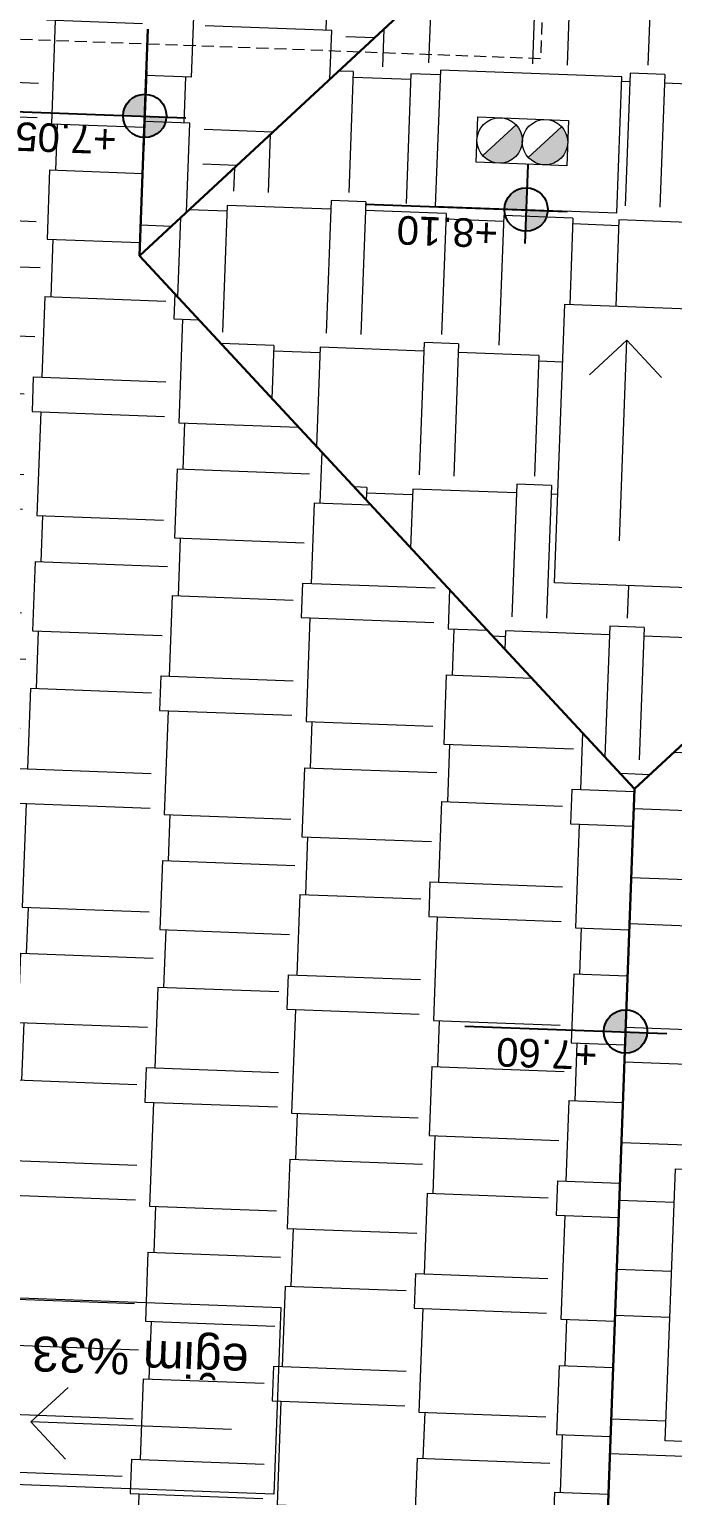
# Model space of a CAD drawing. Header units: centimetres. Extents: x 63871 to 181827, y -95930 to 42199.
# Drawn here: x 171198.5 to 171411, y 33138.8 to 33623.5 of the extents above; entities that cross this region are included whole.
import ezdxf

# ---------------------------------------------------------------- set-up
doc = ezdxf.new("R2010")
doc.units = ezdxf.units.CM
doc.linetypes.add('11-021_500-SatisOfisi_220512$0${ Diamond }', pattern=[12, 4, -2, 2, 2, -2])
for name, color, linetype, lineweight in [('A-AREA-IDEN', 7, 'Continuous', 9), ('A-DOOR', 31, 'Continuous', 9), ('A-FLOR-HRAL', 11, 'Continuous', 9), ('A-WALL', 12, 'Continuous', 50), ('ARM_Pen_No__252', 8, 'Continuous', 18), ('Baca', 82, 'Continuous', 9), ('İz DÜŞÜMÜ', 7, '11-021_500-SatisOfisi_220512$0${ Diamond }', 18), ('OLUK', 222, 'Continuous', 15), ('tefriş', 21, 'Continuous', 20), ('trama', 255, 'Continuous', 9), ('Çatı', 144, 'Continuous', 30)]:
    doc.layers.add(name, color=color, linetype=linetype, lineweight=lineweight)
doc.layers.add('KOT', color=171, linetype='Continuous')
doc.styles.add('Arial', font='Arial.ttf', dxfattribs={"height": 250})
doc.styles.add('Arial_1', font='Arial.ttf', dxfattribs={"height": 300})
pattern_1 = [(270, (-196861.627, -36377.483), (45.72, -97.155), [22.86, -19.05, 26.67, -11.43, 34.29, -15.24]), (270, (-196859.72, -36400.343), (45.72, -97.155), [19.05, -72.39, 15.24, -22.86]), (270, (-196864.484, -36446.063), (45.72, -97.155), [11.43, -118.11]), (0, (-196861.627, -36377.483), (45.72, 32.385), [43.815, -139.065]), (0, (-196861.627, -36400.343), (45.72, 32.385), [42.8625, -140.0175]), (0, (-196861.627, -36419.393), (45.72, 32.385), [40.005, -142.875]), (0, (-196864.484, -36446.063), (45.72, 32.385), [43.815, -139.065]), (0, (-196864.484, -36457.493), (45.72, 32.385), [43.815, -139.065]), (0, (-196861.627, -36491.783), (45.72, 32.385), [41.91, -140.97])]

# ---------------------------------------------------------------- blocks, each defined once
blk = doc.blocks.new('k4')
at = {"layer": 'trama', "linetype": 'Continuous'}
h = blk.add_hatch(color=109, dxfattribs=at)
h.set_gradient(color1=(31, 56, 46), color2=(42, 76, 62), one_color=1, tint=0.23, name='SPHERICAL')
h.paths.add_polyline_path([(533898.95, 4274303.58), (533898.65, 4274306.69), (533898.8, 4274309.49), (533899.69, 4274309.79), (533900.13, 4274308.46), (533901.02, 4274311.42), (533901.46, 4274311.56), (533901.75, 4274310.68), (533902.06, 4274311.34), (533899.39, 4274313.34), (533896.88, 4274313.34), (533894.67, 4274311.71), (533893.19, 4274309.49), (533893.64, 4274305.95), (533894.96, 4274300.19), (533896.31, 4274294.15), (533897.03, 4274295.75), (533898.06, 4274300.04), (533898.95, 4274300.33)])
h.paths.add_polyline_path([(533900.28, 4274287.48), (533899.54, 4274284.53), (533899.84, 4274283.2), (533900.57, 4274282.75), (533902.79, 4274282.61), (533907.36, 4274283.49), (533909.73, 4274283.05), (533911.2, 4274284.08), (533912.4, 4274284.48), (533906.42, 4274302.44), (533906.09, 4274302.44), (533903.67, 4274300.48), (533904.12, 4274300.19), (533903.23, 4274298.56), (533901.75, 4274294.57)])
h.paths.add_polyline_path([(533915.95, 4274285.84), (533916.37, 4274285.56), (533916.66, 4274284.67), (533918.14, 4274283.94), (533920.35, 4274283.05), (533920.87, 4274282.01), (533923.9, 4274282.16), (533926.33, 4274281.14), (533924.49, 4274288.22), (533923.6, 4274292.36), (533921.39, 4274295.46), (533921.83, 4274296.49), (533920.5, 4274297.82), (533919.03, 4274299.15), (533918.61, 4274302.44), (533918.27, 4274302.44)])
h.paths.add_polyline_path([(533927.14, 4274297.53), (533926.7, 4274296.49), (533927.59, 4274295.61), (533928.18, 4274293.39), (533929.63, 4274291.88), (533929.95, 4274302.4), (533929.51, 4274310.68), (533928.47, 4274314.22), (533924.93, 4274316), (533921.39, 4274314.07), (533918.73, 4274310.68), (533918.58, 4274305.8), (533918.88, 4274305.8), (533920.35, 4274302.85), (533921.24, 4274302.85), (533921.68, 4274311.56), (533922.42, 4274311.86), (533923.16, 4274311.71), (533923.31, 4274309.94), (533923.9, 4274312.74), (533925.08, 4274312.89), (533925.23, 4274312.15), (533925.37, 4274310.38), (533925.96, 4274311.42), (533926.7, 4274311.42), (533927, 4274309.64), (533927.74, 4274309.79), (533928.62, 4274309.2), (533927.88, 4274302.99), (533927.14, 4274299.15)])
at = {"layer": 'trama'}
h = blk.add_hatch(color=27, dxfattribs=at)
h.set_gradient(color1=(127, 79, 63), rotation=90, one_color=1, tint=1, name='CYLINDER')
h.paths.add_polyline_path([(533889.1, 4274297.9, 0.414214), (533885.7, 4274301.3), (533878.12, 4274301.3, 0.414214), (533874.72, 4274297.9), (533874.72, 4274251.49, 0.414214), (533878.12, 4274248.09), (533889.1, 4274248.09)])
at = {"layer": 'trama', "linetype": 'Continuous'}
h = blk.add_hatch(color=253, dxfattribs=at)
h.set_gradient(color1=(148, 168, 153), color2=(146, 165, 151), one_color=1, tint=0.61, name='SPHERICAL')
h.paths.add_polyline_path([(533902.79, 4274282.61), (533900.57, 4274282.75), (533899.84, 4274283.2), (533899.54, 4274284.53), (533900.28, 4274287.48), (533901.75, 4274294.57), (533903.23, 4274298.56), (533903.67, 4274299.37), (533898.95, 4274300.33), (533898.06, 4274300.04), (533897.03, 4274295.75), (533894.96, 4274291.17), (533892.9, 4274284.82), (533892.16, 4274279.95), (533892.6, 4274274.04), (533894.37, 4274272.26), (533897.77, 4274270.79), (533899.84, 4274268.57), (533904.41, 4274264.58), (533908.55, 4274262.81), (533920.35, 4274262.96), (533924.78, 4274263.84), (533929.65, 4274265.17), (533932.75, 4274265.32), (533936.3, 4274266.35), (533938.07, 4274269.46), (533938.36, 4274272.85), (533937.92, 4274275.81), (533931.72, 4274289.7), (533928.18, 4274293.39), (533927.59, 4274295.61), (533926.7, 4274296.49), (533921.83, 4274296.49), (533921.39, 4274295.46), (533923.6, 4274292.36), (533924.49, 4274288.22), (533926.33, 4274281.14), (533923.9, 4274282.16), (533920.87, 4274282.01), (533921.39, 4274280.98), (533921.68, 4274277.14), (533921.54, 4274273.45), (533920.5, 4274270.05), (533917.99, 4274268.13), (533914.89, 4274267.98), (533911.05, 4274268.87), (533908.99, 4274271.08), (533908.55, 4274275.81), (533908.84, 4274280.39), (533909.73, 4274283.05), (533907.36, 4274283.49)])
at = {"layer": 'trama'}
h = blk.add_hatch(color=27, dxfattribs=at)
h.set_gradient(color1=(127, 79, 63), rotation=90, one_color=1, tint=1, name='CYLINDER')
h.paths.add_polyline_path([(533940.7, 4274248.09), (533951.68, 4274248.09, 0.414214), (533955.08, 4274251.49), (533955.08, 4274297.9, 0.414214), (533951.68, 4274301.3), (533944.1, 4274301.3, 0.414214), (533940.7, 4274297.9)])
h = blk.add_hatch(color=31, dxfattribs=at)
h.set_gradient(color1=(227, 196, 150), color2=(228, 199, 154), rotation=90, one_color=1, tint=0.75, name='SPHERICAL')
h.paths.add_polyline_path([(533899.84, 4274268.57), (533897.77, 4274270.79), (533894.37, 4274272.26), (533892.6, 4274274.04), (533892.16, 4274279.95), (533892.9, 4274284.82), (533894.96, 4274291.17), (533896.31, 4274294.15), (533895.05, 4274299.82), (533891, 4274299.82), (533891, 4274252.53), (533939.22, 4274252.53), (533939.22, 4274299.82), (533929.87, 4274299.82), (533929.63, 4274291.88), (533931.72, 4274289.7), (533937.92, 4274275.81), (533938.36, 4274272.85), (533938.07, 4274269.46), (533936.3, 4274266.35), (533932.75, 4274265.32), (533929.65, 4274265.17), (533924.78, 4274263.84), (533920.35, 4274262.96), (533908.55, 4274262.81), (533904.41, 4274264.58)])
h.paths.add_polyline_path([(533912.4, 4274284.48), (533913.42, 4274284.82), (533913.71, 4274284.75), (533914.02, 4274284.71), (533914.6, 4274286), (533915.48, 4274286.15), (533915.95, 4274285.84), (533917.9, 4274299.82), (533907.29, 4274299.82)], flags=17)
at = {"layer": 'trama', "linetype": 'Continuous'}
h = blk.add_hatch(color=251, dxfattribs=at)
h.set_gradient(color1=(91, 91, 91), color2=(189, 189, 189), one_color=1, tint=0.74, name='SPHERICAL')
h.paths.add_polyline_path([(533908.55, 4274275.81), (533908.99, 4274271.08), (533911.05, 4274268.87), (533914.89, 4274267.98), (533917.99, 4274268.13), (533920.5, 4274270.05), (533921.54, 4274273.45), (533921.68, 4274277.14), (533921.39, 4274280.98), (533920.35, 4274283.05), (533918.14, 4274283.94), (533917.4, 4274284.3), (533914.02, 4274284.71), (533914.01, 4274284.67), (533913.42, 4274284.82), (533911.2, 4274284.08), (533909.73, 4274283.05), (533908.84, 4274280.39)])
at = {"layer": 'trama'}
h = blk.add_hatch(color=27, dxfattribs=at)
h.set_gradient(color1=(127, 79, 63), rotation=90, one_color=1, tint=1, name='CYLINDER')
h.paths.add_polyline_path([(533890.58, 4274251.68), (533890.58, 4274247.04), (533882.97, 4274247.04), (533882.97, 4274241.15, 0.414214), (533886.37, 4274237.75), (533943.85, 4274237.75, 0.414214), (533947.25, 4274241.15), (533947.25, 4274247.04), (533938.79, 4274247.04), (533938.79, 4274251.68)])
for p, q in [((533898.95, 4274300.33), (533903.67, 4274299.37)), ((533921.83, 4274296.49), (533926.7, 4274296.49)), ((533913.71, 4274284.75), (533917.4, 4274284.3))]:
    blk.add_line(p, q)
at = {"color": 0}
for p, q in [((533895.05, 4274299.82), (533891, 4274299.82)), ((533891, 4274299.82), (533891, 4274252.53)), ((533917.9, 4274299.82), (533907.29, 4274299.82)), ((533939.22, 4274299.82), (533929.87, 4274299.82)), ((533939.22, 4274252.53), (533939.22, 4274299.82)), ((533891, 4274252.53), (533939.22, 4274252.53))]:
    blk.add_line(p, q, dxfattribs=at)
at = {"color": 0, "linetype": 'Continuous'}
for points in [[(533921.51, 4274314.14), (533921.98, 4274320.58), (533921.98, 4274322.94), (533923.45, 4274325.16), (533925.96, 4274326.34), (533927.74, 4274324.42), (533928.77, 4274320.28), (533928.92, 4274316.29), (533928.11, 4274314.4)], [(533893.87, 4274302.44), (533890.98, 4274309.49), (533889.95, 4274313.48), (533890.98, 4274316.73), (533892.46, 4274317.77), (533894.08, 4274317.77), (533895.7, 4274315.7), (533896.38, 4274312.97)], [(533926.33, 4274281.14), (533924.49, 4274288.22), (533923.6, 4274292.36), (533921.39, 4274295.46), (533921.83, 4274296.49), (533920.5, 4274297.82), (533919.03, 4274299.15), (533918.58, 4274302.7), (533917.7, 4274304.77), (533918.14, 4274305.8), (533918.88, 4274305.8), (533920.35, 4274302.85), (533921.24, 4274302.85), (533921.68, 4274311.56), (533922.42, 4274311.86), (533923.16, 4274311.71), (533923.31, 4274309.94), (533923.9, 4274312.74), (533925.08, 4274312.89), (533925.23, 4274312.15), (533925.37, 4274310.38), (533925.96, 4274311.42), (533926.7, 4274311.42), (533927, 4274309.64), (533927.74, 4274309.79), (533928.62, 4274309.2), (533927.88, 4274302.99), (533927.14, 4274299.15), (533927.14, 4274297.53), (533926.7, 4274296.49), (533927.59, 4274295.61), (533928.18, 4274293.39), (533931.72, 4274289.7), (533937.92, 4274275.81), (533938.36, 4274272.85), (533938.07, 4274269.46), (533936.3, 4274266.35), (533932.75, 4274265.32), (533929.65, 4274265.17), (533924.78, 4274263.84), (533920.35, 4274262.96), (533908.55, 4274262.81), (533904.41, 4274264.58), (533899.84, 4274268.57), (533897.77, 4274270.79), (533894.37, 4274272.26), (533892.6, 4274274.04), (533892.16, 4274279.95), (533892.9, 4274284.82), (533894.96, 4274291.17), (533897.03, 4274295.75), (533898.06, 4274300.04), (533898.95, 4274300.33), (533898.95, 4274303.58), (533898.65, 4274306.69), (533898.8, 4274309.49), (533899.69, 4274309.79), (533900.13, 4274308.46), (533901.02, 4274311.42), (533901.46, 4274311.56), (533901.75, 4274310.68), (533902.49, 4274312.3), (533903.23, 4274312.3), (533903.38, 4274311.27), (533904.41, 4274312.01), (533905.3, 4274310.97), (533904.41, 4274305.06), (533904.85, 4274304.91), (533906.92, 4274307.13), (533907.51, 4274306.84), (533907.51, 4274305.95), (533906.63, 4274304.62), (533906.04, 4274302.4), (533903.67, 4274300.48), (533904.12, 4274300.19), (533903.23, 4274298.56), (533901.75, 4274294.57), (533900.28, 4274287.48), (533899.54, 4274284.53), (533899.84, 4274283.2), (533900.57, 4274282.75), (533902.79, 4274282.61), (533907.36, 4274283.49), (533909.73, 4274283.05)], [(533902.06, 4274311.34), (533899.39, 4274313.34), (533896.88, 4274313.34), (533894.67, 4274311.71), (533893.19, 4274309.49), (533893.64, 4274305.95), (533894.96, 4274300.19), (533896.31, 4274294.15)], [(533918.58, 4274305.8), (533918.73, 4274310.68), (533921.39, 4274314.07), (533924.93, 4274316), (533928.47, 4274314.22), (533929.51, 4274310.68), (533929.95, 4274302.4), (533929.63, 4274291.88)], [(533912.4, 4274284.48), (533906.42, 4274302.44)], [(533915.95, 4274285.84), (533918.27, 4274302.44)], [(533920.87, 4274282.01), (533923.9, 4274282.16), (533926.7, 4274280.98), (533929.06, 4274278.17), (533931.87, 4274275.66), (533933.64, 4274274.48), (533935.26, 4274273.59)]]:
    blk.add_lwpolyline(points, dxfattribs=at)
at = {"color": 0}
for points in [[(533874.72, 4274251.49), (533874.72, 4274297.9, -0.414214), (533878.12, 4274301.3), (533885.7, 4274301.3, -0.414214), (533889.1, 4274297.9), (533889.1, 4274248.09), (533878.12, 4274248.09, -0.414214)], [(533955.08, 4274251.49), (533955.08, 4274297.9, 0.414214), (533951.68, 4274301.3), (533944.1, 4274301.3, 0.414214), (533940.7, 4274297.9), (533940.7, 4274248.09), (533951.68, 4274248.09, 0.414214)], [(533947.25, 4274241.15, -0.414214), (533943.85, 4274237.75), (533886.37, 4274237.75, -0.414214), (533882.97, 4274241.15), (533882.97, 4274247.04), (533890.58, 4274247.04), (533890.58, 4274251.68), (533938.79, 4274251.68), (533938.79, 4274247.04), (533947.25, 4274247.04)]]:
    blk.add_lwpolyline(points, format="xyb", close=True, dxfattribs=at)
at = {"color": 0, "linetype": 'Continuous'}
blk.add_lwpolyline([(533915.48, 4274286.15), (533916.37, 4274285.56), (533916.66, 4274284.67), (533918.14, 4274283.94), (533920.35, 4274283.05), (533921.39, 4274280.98), (533921.68, 4274277.14), (533921.54, 4274273.45), (533920.5, 4274270.05), (533917.99, 4274268.13), (533914.89, 4274267.98), (533911.05, 4274268.87), (533908.99, 4274271.08), (533908.55, 4274275.81), (533908.84, 4274280.39), (533909.73, 4274283.05), (533911.2, 4274284.08), (533913.42, 4274284.82), (533914.01, 4274284.67), (533914.6, 4274286)], close=True, dxfattribs=at)
blk = doc.blocks.new('fgjhdfj')
at = {"xscale": -1, "rotation": 180}
for p in [(13803.43, 8575874.64), (13706.82, 8575871.55)]:
    blk.add_blockref('k4', p, dxfattribs=at)
blk = doc.blocks.new('afadfa')
at = {"layer": 'Baca'}
h = blk.add_hatch(color=0, dxfattribs=at)
h.dxf.hatch_style = 1
h.paths.add_polyline_path([(525548.61, 4261233.83, 0.670516), (525535.77, 4261228.56, 0.199315), (525537.97, 4261223.25)])
h = blk.add_hatch(color=0, dxfattribs=at)
h.dxf.hatch_style = 1
h.paths.add_polyline_path([(525563.68, 4261233.75, 0.675614), (525550.77, 4261228.56, 0.202965), (525553.05, 4261223.18)])
for p, q in [((525537.97, 4261223.25), (525548.61, 4261233.83)), ((525553.05, 4261223.18), (525563.68, 4261233.75))]:
    blk.add_line(p, q, dxfattribs=at)
blk.add_lwpolyline([(525535.77, 4261236.11), (525565.77, 4261236.05), (525565.77, 4261220.99), (525535.77, 4261221.06)], close=True, dxfattribs=at)
for centre in [(525543.27, 4261228.56), (525558.27, 4261228.56)]:
    blk.add_circle(centre, 7.5, dxfattribs=at)
blk = doc.blocks.new('HRD')
at = {"layer": 'ARM_Pen_No__252'}
h = blk.add_hatch(dxfattribs=at)
h.set_pattern_fill('AR-B816', color=256, scale=0.09)
h.set_pattern_definition([(0, (-39959.2, 0), (0, 18.288), []), (90, (-39959.2, 0), (-18.288, 18.288), [18.288, -18.288])])
h.paths.add_polyline_path([(154149.63, 35592.48), (154149.63, 35503.48), (154219.63, 35503.48), (154219.63, 35483.24), (154324.63, 35483.24), (154324.63, 35692.48), (154369.63, 35692.48), (154369.63, 35927.48), (154369.63, 35927.48), (154369.63, 36097.48), (154369.63, 36177.48), (154254.63, 36177.48), (153954.63, 36177.48), (153839.63, 36177.48), (153839.63, 35897.6), (153869.63, 35897.54), (153869.63, 35882.48), (154019.63, 35882.48), (154019.63, 35872.48), (154019.63, 35833.25, -0.444416), (154030.45, 35823.48, -0.444416), (154019.63, 35813.72), (154019.63, 35773.48), (153939.63, 35773.48), (153939.63, 35692.48), (154019.63, 35692.48), (154019.63, 35687.48), (154019.63, 35633.7), (154020.63, 35632.93), (154019.63, 35631.47), (154019.63, 35592.48), (154019.63, 35582.48), (153989.63, 35582.48), (153989.63, 35577.48), (153989.63, 35497.48), (153989.63, 35437.48), (153994.63, 35437.48), (154094.63, 35437.48), (154139.63, 35437.48), (154139.63, 35592.48)])
at = {"layer": 'A-FLOR-HRAL'}
blk.add_line((154119.71, 35317.48), (154119.71, 35417.48), dxfattribs=at)
at = {"layer": 'A-WALL', "lineweight": 53}
for p, q in [((154139.63, 35437.48), (154139.63, 35592.48)), ((154139.63, 35592.48), (154149.63, 35592.48)), ((154149.63, 35592.48), (154149.63, 35437.48)), ((154094.63, 35437.48), (154139.63, 35437.48)), ((154149.63, 35437.48), (154369.63, 35437.48)), ((154389.63, 35417.48), (154094.63, 35417.48))]:
    blk.add_line(p, q, dxfattribs=at)
at = {"layer": 'tefriş'}
for p, q in [((154324.63, 35483.24), (154324.63, 35692.48)), ((154204.63, 35509.48), (154204.63, 35510.48)), ((154204.63, 35510.48), (154214.63, 35510.48)), ((154214.63, 35509.48), (154204.63, 35509.48)), ((154210.63, 35507.48), (154210.63, 35509.48)), ((154213.63, 35507.48), (154213.63, 35509.48)), ((154214.63, 35510.48), (154214.63, 35509.48)), ((154149.63, 35507.48), (154149.63, 35441.48)), ((154219.63, 35507.48), (154149.63, 35507.48)), ((154219.63, 35503.48), (154149.63, 35503.48)), ((154219.63, 35441.48), (154219.63, 35507.48)), ((154149.63, 35502.48), (154219.63, 35502.48)), ((154219.63, 35483.24), (154324.63, 35483.24)), ((154149.63, 35441.48), (154153.66, 35441.48)), ((154165.5, 35441.48), (154168.81, 35441.48)), ((154179.63, 35441.48), (154219.63, 35441.48)), ((154152.63, 35437.48), (154152.63, 35438.48)), ((154152.63, 35438.48), (154153.39, 35438.48)), ((154216.63, 35437.48), (154152.63, 35437.48)), ((154179.63, 35438.48), (154216.63, 35438.48)), ((154216.63, 35438.48), (154216.63, 35437.48))]:
    blk.add_line(p, q, dxfattribs=at)
at = {"layer": 'A-DOOR', "xscale": -0.8840946297053625, "yscale": 0.8840946297053625, "zscale": 0.8840946297053625, "rotation": 180}
blk.add_blockref('fgjhdfj', (-329954.76, 3838854.85), dxfattribs=at)
at = {"layer": 'Baca'}
blk.add_blockref('afadfa', (-371386.14, -4225783.58), dxfattribs=at)
blk = doc.blocks.new('çatı planı')
blk.add_wipeout([(-680, -1060), (-680, 0), (0, 0), (0, -1125), (-340, -1125), (-340, -1060)]).dxf.layer = 'OLUK'
at = {"layer": 'KOT'}
h = blk.add_hatch(color=256, dxfattribs=at)
h.dxf.hatch_style = 1
h.paths.add_polyline_path([(-340, -632.97, 0.402561), (-347.16, -639.85), (-340, -639.85)])
h = blk.add_hatch(color=256, dxfattribs=at)
h.dxf.hatch_style = 1
h.paths.add_polyline_path([(-332.83, -639.72, 0.009987), (-332.84, -639.43), (-340, -639.43), (-340, -646.88, 0.414214)])
h = blk.add_hatch(color=256, dxfattribs=at)
h.dxf.hatch_style = 1
h.paths.add_polyline_path([(-297.06, -903.26, 0.402561), (-304.23, -910.14), (-297.06, -910.14)])
h = blk.add_hatch(color=256, dxfattribs=at)
h.dxf.hatch_style = 1
h.paths.add_polyline_path([(-289.9, -910.01, 0.009987), (-289.9, -909.72), (-297.06, -909.72), (-297.06, -917.17, 0.414214)])
h = blk.add_hatch(color=256, dxfattribs=at)
h.dxf.hatch_style = 1
h.paths.add_polyline_path([(-170, -929.52, 0.402561), (-177.16, -936.4), (-170, -936.4)])
h = blk.add_hatch(color=256, dxfattribs=at)
h.dxf.hatch_style = 1
h.paths.add_polyline_path([(-162.83, -936.26, 0.009987), (-162.84, -935.98), (-170, -935.98), (-170, -943.43, 0.414214)])
at = {"layer": 'Çatı', "lineweight": 15}
h = blk.add_hatch(dxfattribs=at)
h.set_pattern_fill('AR-RSHKE', color=251, scale=0.15, angle=90)
h.set_pattern_definition([(90, (-196861.627, -36377.483), (-45.72, 97.155), [22.86, -19.05, 26.67, -11.43, 34.29, -15.24]), (90, (-196863.53, -36354.623), (-45.72, 97.155), [19.05, -72.39, 15.24, -22.86]), (90, (-196858.77, -36308.903), (-45.72, 97.155), [11.43, -118.11]), (180, (-196861.627, -36377.483), (-45.72, -32.385), [43.815, -139.065]), (180, (-196861.627, -36354.623), (-45.72, -32.385), [42.8625, -140.0175]), (180, (-196861.627, -36335.573), (-45.72, -32.385), [40.005, -142.875]), (180, (-196858.77, -36308.903), (-45.72, -32.385), [43.815, -139.065]), (180, (-196858.77, -36297.473), (-45.72, -32.385), [43.815, -139.065]), (180, (-196861.627, -36263.183), (-45.72, -32.385), [41.91, -140.97])])
h.paths.add_polyline_path([(-340, -720), (-170, -890), (-170, -890), (-170, -965), (-10, -1115), (-10, -10), (-340, -340)])
h = blk.add_hatch(dxfattribs=at)
h.set_pattern_fill('AR-RSHKE', color=251, scale=0.15, angle=270)
h.set_pattern_definition(pattern_1)
h.paths.add_polyline_path([(-340, -340), (-670, -340), (-670, -1050), (-340, -720)])
h.paths.add_polyline_path([(-554.79, -586.74), (-554.79, -524.95), (-462.64, -524.95), (-462.64, -586.74)], flags=16)
h.paths.add_polyline_path([(-438.13, -595), (-438.13, -505), (-358.13, -505), (-358.13, -595)], flags=16)
h.paths.add_polyline_path([(-435.13, -592), (-435.13, -508), (-361.13, -508), (-361.13, -592)], flags=0)
h.paths.add_polyline_path([(-575, -509.93), (-635, -509.93), (-635, -464.95), (-575, -464.95)], flags=16)
h.paths.add_polyline_path([(-590, -495), (-620, -494.93), (-620, -479.88), (-590, -479.95)], flags=0)
h.paths.add_polyline_path([(-605, -487.43, -1), (-620, -487.43, -1), (-605, -487.43, -1), (-590, -487.43, -1)], flags=0)
h.paths.add_polyline_path([(-540.96, -552.31), (-463.64, -552.31), (-463.64, -528.57), (-540.96, -528.57)], flags=8)
h.paths.add_polyline_path([(-428.72, -520.12), (-364.78, -520.12), (-364.78, -508.56), (-428.72, -508.56)], flags=8)
h = blk.add_hatch(dxfattribs=at)
h.set_pattern_fill('AR-RSHKE', color=251, scale=0.15)
h.set_pattern_definition([(0, (-196861.627, -36377.483), (97.155, 45.72), [22.86, -19.05, 26.67, -11.43, 34.29, -15.24]), (0, (-196838.767, -36375.58), (97.155, 45.72), [19.05, -72.39, 15.24, -22.86]), (0, (-196793.047, -36380.34), (97.155, 45.72), [11.43, -118.11]), (90, (-196861.627, -36377.483), (-32.385, 45.72), [43.815, -139.065]), (90, (-196838.767, -36377.483), (-32.385, 45.72), [42.8625, -140.0175]), (90, (-196819.717, -36377.483), (-32.385, 45.72), [40.005, -142.875]), (90, (-196793.047, -36380.34), (-32.385, 45.72), [43.815, -139.065]), (90, (-196781.617, -36380.34), (-32.385, 45.72), [43.815, -139.065]), (90, (-196747.327, -36377.483), (-32.385, 45.72), [41.91, -140.97])])
h.paths.add_polyline_path([(-170, -890), (-340, -720), (-670, -1050), (-330, -1050)])
h.paths.add_polyline_path([(-267.06, -910.01), (-267.06, -954.99), (-327.06, -954.99), (-327.06, -910.01)], flags=16)
h.paths.add_polyline_path([(-280, -925.01), (-280, -940.07), (-310, -940), (-310, -924.95)], flags=0)
h.paths.add_polyline_path([(-280, -932.5, -1), (-295, -932.5, -1), (-310, -932.5, -1), (-295, -932.5, -1)], flags=0)
h.paths.add_polyline_path([(-311.07, -879.18), (-372.85, -879.18), (-372.85, -787.02), (-311.07, -787.02)], flags=16)
h.paths.add_polyline_path([(-345.5, -865.35), (-345.5, -788.02), (-369.24, -788.02), (-369.24, -865.35)], flags=8)
h.paths.add_polyline_path([(-637.61, -1017.24), (-596.53, -1017.27), (-596.52, -1002.03), (-637.6, -1002)], flags=25)
h = blk.add_hatch(dxfattribs=at)
h.set_pattern_fill('AR-RSHKE', color=251, scale=0.15, angle=270)
h.set_pattern_definition(pattern_1)
h.paths.add_polyline_path([(-170, -965), (-170, -890), (-330, -1050), (-330, -1115)])
h.paths.add_polyline_path([(-282.78, -1087.79), (-282.75, -1046.71), (-297.98, -1046.7), (-298.02, -1087.78)], flags=25)
at = {"layer": 'A-AREA-IDEN'}
for p, q in [((-148.47, -503.47), (-160.36, -491.59)), ((-214.76, -503.47), (-148.47, -503.47)), ((-148.47, -503.47), (-160.36, -515.35)), ((-331.97, -801.78), (-331.97, -868.07)), ((-331.97, -868.07), (-343.85, -856.19)), ((-331.97, -868.07), (-320.09, -856.19))]:
    blk.add_line(p, q, dxfattribs=at)
for points in [[(-229.52, -482.56), (-137.37, -482.56), (-137.37, -544.35), (-229.52, -544.35)], [(-438.13, -505), (-358.13, -505), (-358.13, -595), (-438.13, -595)], [(-311.07, -787.02), (-311.07, -879.18), (-372.85, -879.18), (-372.85, -787.02)]]:
    blk.add_lwpolyline(points, close=True, dxfattribs=at)
at = {"layer": 'Baca'}
blk.add_lwpolyline([(-327.06, -954.99), (-267.06, -954.99), (-267.06, -910.01), (-327.06, -910.01)], close=True, dxfattribs=at)
at = {"layer": 'İz DÜŞÜMÜ'}
blk.add_lwpolyline([(-300, -1020), (-300, -960), (-40, -960), (-40, -1085), (-300, -1085), (-300, -1020), (-640, -1020), (-640, -30), (-300, -30), (-300, -180), (-40, -180), (-40, -1095)], dxfattribs=at)
at = {"layer": 'KOT'}
for p, q in [((-340, -654.52), (-340, -628.45)), ((-353.65, -639.43), (-286.83, -639.43)), ((-297.06, -924.81), (-297.06, -898.74)), ((-310.71, -909.72), (-243.89, -909.72)), ((-170, -951.06), (-170, -925)), ((-183.65, -935.98), (-116.83, -935.98))]:
    blk.add_line(p, q, dxfattribs=at)
for centre in [(-340, -639.72), (-297.06, -910.01), (-170, -936.26)]:
    blk.add_circle(centre, 7.17, dxfattribs=at)
at = {"layer": 'Çatı'}
for p, q in [((-340, -340), (-340, -720)), ((-340, -720), (-670, -1050)), ((-340, -720), (-170, -890)), ((-170, -890), (-330, -1050)), ((-170, -965), (-170, -890))]:
    blk.add_line(p, q, dxfattribs=at)
at = {"layer": 'Baca'}
blk.add_blockref('afadfa', (-525845.77, -4262161.06), dxfattribs=at)
at = {"layer": 'A-AREA-IDEN', "insert": (-183.75, -520.27), "char_height": 11.52, "width": 136.2867, "attachment_point": 2, "line_spacing_factor": 0.941778, "style": 'Arial'}
blk.add_mtext('eğim %33', dxfattribs=at)
at = {"layer": 'KOT', "char_height": 9.45, "width": 57.6964, "attachment_point": 2, "line_spacing_factor": 0.941778, "style": 'Arial_1'}
for s, insert in [('+7.60', (-314.27, -626.64)), ('+8.10', (-271.34, -896.93)), ('+7.05', (-144.27, -923.18))]:
    blk.add_mtext(s, dxfattribs=dict(at, insert=insert))
blk = doc.blocks.new('VAZİYET PLANI')
at = {"rotation": 177.873189238168}
blk.add_blockref('HRD', (148783.33, 48355.64), dxfattribs=at)
at = {"layer": 'OLUK', "rotation": 177.8731895439683}
blk.add_blockref('çatı planı', (-6919.91, 17735.42), dxfattribs=at)

msp = doc.modelspace()

# ---------------------------------------------------------------- block references
at = {"layer": 'OLUK'}
msp.add_blockref('VAZİYET PLANI', (177951.86, 14930.11), dxfattribs=at)

doc.saveas('drawing.dxf')
